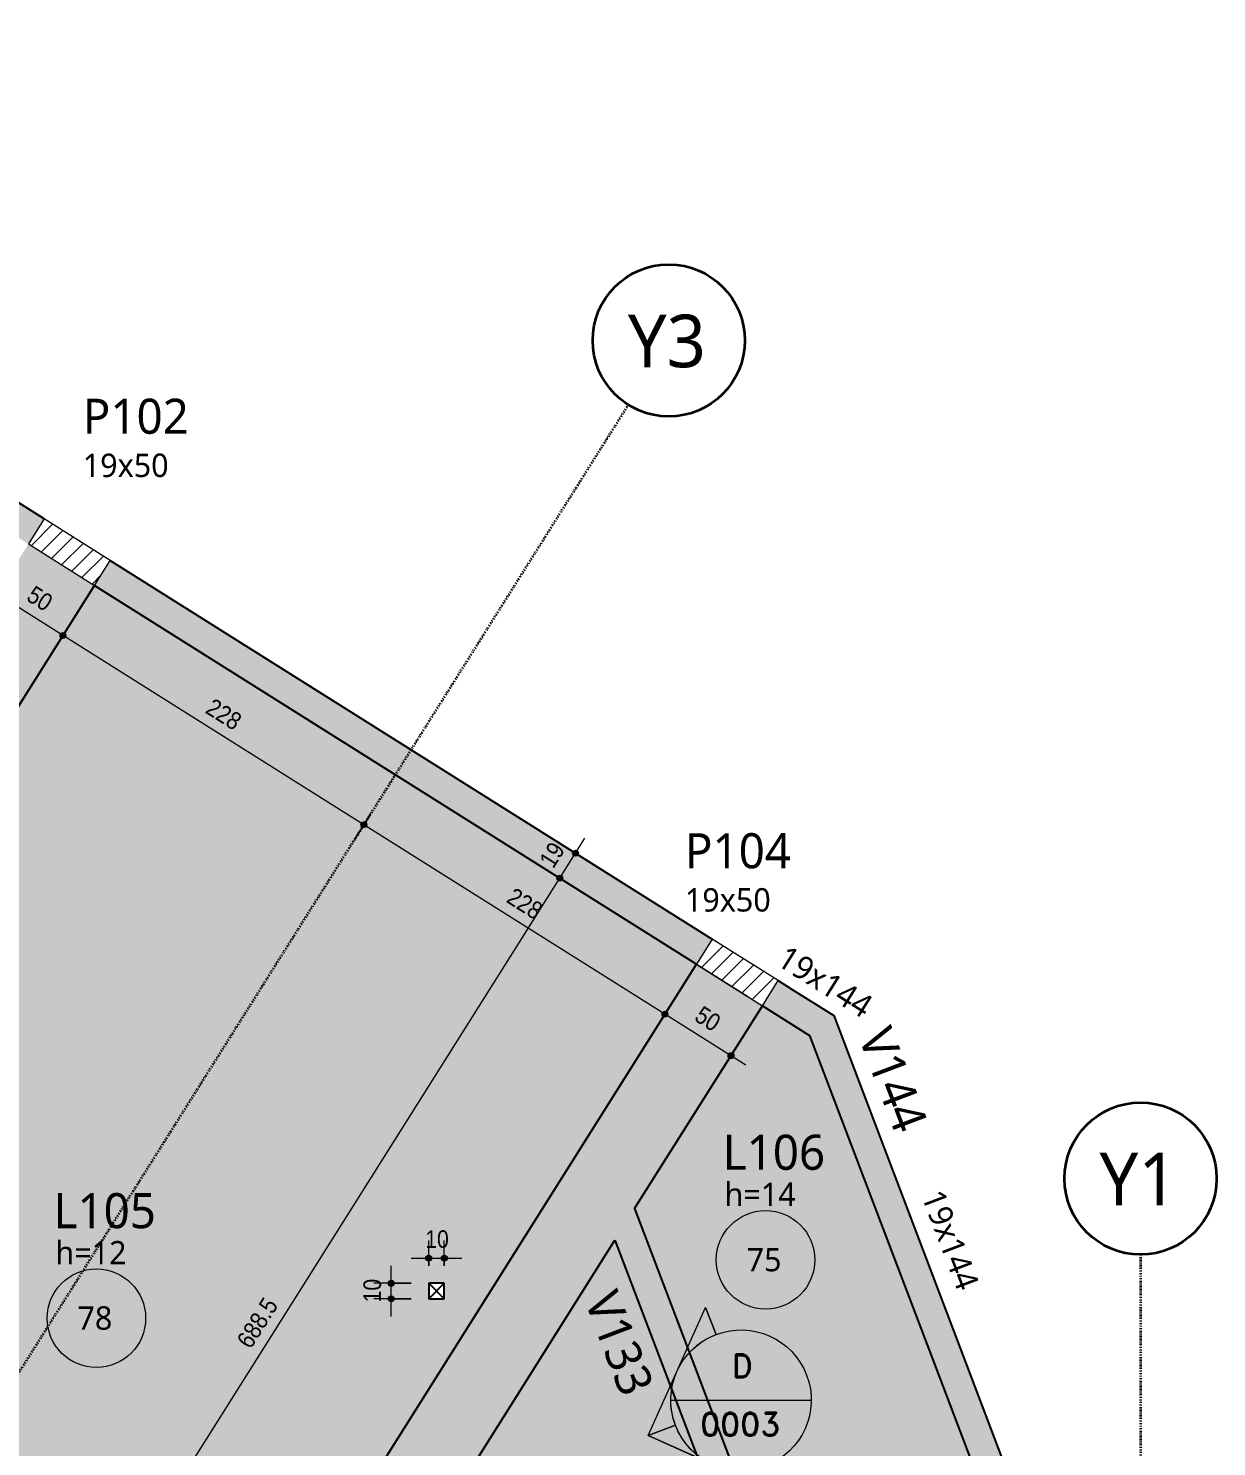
# Model space of a CAD drawing. Extents: x -2131 to 52870, y -3196 to 88043.
# Drawn here: x 42868 to 43630, y 3048 to 3958 of the extents above; entities that cross this region are included whole.
import ezdxf

# ---------------------------------------------------------------- set-up
doc = ezdxf.new("R2010")
doc.units = 0
doc.linetypes.add('Dash dot', pattern=[1.5875, 0.635, -0.47625, 0, -0.47625])
for name, color, linetype, lineweight in [('A-ANNO-DIMS', 7, 'Continuous', 9), ('A-ANNO-DIMS-75', 7, 'Continuous', 9), ('A-DETL-GENF', 7, 'Continuous', 18), ('A-DETL-THIN', 7, 'Continuous', 25), ('A-FLOR', 7, 'Continuous', 25), ('A-FLOR-IDEN', 7, 'Continuous', 9), ('G-ANNO-SYMB', 7, 'Continuous', 9), ('S-BEAM', 7, 'Continuous', 25), ('S-BEAM-IDEN', 7, 'Continuous', 9), ('S-COLS-IDEN', 7, 'Continuous', 9), ('S-GRID', 7, 'Continuous', 9), ('S-GRID-IDEN', 7, 'Continuous', 9)]:
    doc.layers.add(name, color=color, linetype=linetype, lineweight=lineweight)
doc.layers.add('A-DETL', color=7, linetype='Continuous', lineweight=18, true_color=0x00a600)
doc.styles.add('Fira Sans_3', font='', dxfattribs={"width": 0.9, "height": 11.25})
doc.styles.add('Gadugi', font='gadugi.ttf', dxfattribs={"height": 15})
doc.styles.add('Gadugi_6', font='gadugi.ttf', dxfattribs={"height": 22.5})
doc.styles.add('Gadugi_9', font='gadugi.ttf', dxfattribs={"height": 33.75})
doc.styles.add('RomanD', font='romand__.ttf', dxfattribs={"height": 15})
doc.styles.get('Fira Sans_3').set_extended_font_data('Fira Sans')
doc.dimstyles.new('PED_1_5mm_ESQ_3', dxfattribs={"dimscale": 30.48, "dimtxt": 15.344768, "dimasz": 0.492126, "dimexe": 0.369094, "dimexo": 0.369094, "dimgap": 0.073819, "dimtad": 1, "dimdec": 1, "dimrnd": 0.5, "dimdsep": 46, "dimtxsty": 'Fira Sans_3', "dimblk1": 'DOTSMALL', "dimblk2": 'DOTSMALL', "dimsah": 1, "dimcen": 0.09, "dimdle": 0.369094, "dimazin": 0, "dimtfac": 1, "dimtdec": 4, "dimtix": 1, "dimtmove": 0, "dimatfit": 3, "dimfxl": 1, "dimtvp": 1, "dimtolj": 1, "dimtzin": 0, "dimarcsym": 2})
pattern_1 = [(45, (44240.043, 0), (-5.303301, 5.303301), [])]

# ---------------------------------------------------------------- blocks, each defined once
blk = doc.blocks.new('Corte - M_Cabeça do corte - Preenchida-2060824-PL C 001 - FORMA DO TÉRREO')
at = {"layer": 'G-ANNO-SYMB'}
h = blk.add_hatch(color=256, dxfattribs=at)
edge = h.paths.add_edge_path(flags=0)
edge.add_line((-0.6, 0.849), (-0.6, 0.6))
edge.add_arc((-0.6, 0), 0.6, 90, 135)
edge.add_line((-1.024, 0.424), (-0.6, 0.849))
h = blk.add_hatch(color=256, dxfattribs=at)
edge = h.paths.add_edge_path(flags=0)
edge.add_line((-0.6, 0.849), (-0.176, 0.424))
edge.add_arc((-0.6, 0), 0.6, 45, 90)
edge.add_line((-0.6, 0.6), (-0.6, 0.849))
h = blk.add_hatch(color=256, dxfattribs=at)
edge = h.paths.add_edge_path(flags=0)
edge.add_line((-1.449, 0), (-1.024, 0.424))
edge.add_arc((-0.6, 0), 0.6, 135, 180)
edge.add_line((-1.2, 0), (-1.449, 0))
h = blk.add_hatch(color=256, dxfattribs=at)
edge = h.paths.add_edge_path(flags=0)
edge.add_line((0.249, 0), (0, 0))
edge.add_arc((-0.6, 0), 0.6, 360, 405)
edge.add_line((-0.176, 0.424), (0.249, 0))
for p, q in [((-0.6, 0.849), (-1.449, 0)), ((-0.6, 0.849), (-1.024, 0.424)), ((-0.6, 0.849), (0.249, 0)), ((-0.6, 0.6), (-0.6, 0.849)), ((-0.6, 0.849), (-0.6, 0.6)), ((-0.176, 0.424), (-0.6, 0.849)), ((-1.024, 0.424), (-1.449, 0)), ((0.249, 0), (-0.176, 0.424)), ((-1.449, 0), (-1.2, 0)), ((0, 0), (0.249, 0)), ((-1.2, 0), (-1.449, 0)), ((0, 0), (0.249, 0))]:
    blk.add_line(p, q, dxfattribs=at)
for start, end in [(360, 180), (90, 135), (45, 90), (135, 180), (360, 45), (180, 360)]:
    blk.add_arc((-0.6, 0), 0.6, start, end, dxfattribs=at)
blk = doc.blocks.new('PED_TAG_LAJE_R03 - TÍTULO_ESPESSURA_REBAIXO-2582888-PL C 001 - FORMA DO TÉRREO')
at = {"layer": 'A-FLOR-IDEN'}
blk.add_circle((-0.108, -0.761), 0.421, dxfattribs=at)
blk = doc.blocks.new('Eixo - Y3-2173032-PL C 001 - FORMA DO TÉRREO')
at = {"layer": 'S-GRID-IDEN', "color": 253, "lineweight": 35, "true_color": 0xb3a2c7}
blk.add_circle((0, 0), 0.65, dxfattribs=at)
blk = doc.blocks.new('Eixo - Y1-2173029-PL C 001 - FORMA DO TÉRREO')
at = {"layer": 'S-GRID-IDEN', "color": 6, "lineweight": 35, "true_color": 0xff00ff}
blk.add_circle((0, 0), 0.65, dxfattribs=at)
blk = doc.blocks.new('DIMBLOCK292-PL C 001 - FORMA DO TÉRREO')
at = {"layer": 'A-ANNO-DIMS-75', "transparency": 16777216}
h = blk.add_hatch(color=256, dxfattribs=at)
edge = h.paths.add_edge_path(flags=0)
edge.add_arc((43208.98, 3412.6), 1.88, 0, 360)
h = blk.add_hatch(color=256, dxfattribs=at)
edge = h.paths.add_edge_path(flags=0)
edge.add_arc((42842.14, 2829.73), 1.88, 0, 360)
for p, q in [((42842.14, 2829.73), (43208.98, 3412.6)), ((43329.33, 3336.86), (43199.46, 3418.6)), ((43208.98, 3412.6), (43329.33, 3336.86)), ((42849.42, 2825.15), (42832.62, 2835.72)), ((42842.14, 2829.73), (42849.42, 2825.15))]:
    blk.add_line(p, q, dxfattribs=at)
for centre in [(43208.98, 3412.6), (42842.14, 2829.73)]:
    blk.add_circle(centre, 1.88, dxfattribs=at)
at = {"layer": 'A-ANNO-DIMS-75', "color": 0, "transparency": 16777216, "insert": (43001.36, 3116.18), "char_height": 11.25, "width": 41.0768, "attachment_point": 1, "rotation": 57.81471, "line_spacing_factor": 1.049215, "style": 'Fira Sans_3'}
blk.add_mtext('688.5', dxfattribs=at)
blk = doc.blocks.new('_DotSmall')
at = {"color": 0, "linetype": 'ByBlock', "const_width": 0.5}
blk.add_lwpolyline([(-0.0625, 0, 1), (0.0625, 0, 1)], format="xyb", close=True, dxfattribs=at)
blk = doc.blocks.new('DIMBLOCK293-PL C 001 - FORMA DO TÉRREO')
at = {"layer": 'A-ANNO-DIMS-75', "transparency": 16777216}
h = blk.add_hatch(color=256, dxfattribs=at)
edge = h.paths.add_edge_path(flags=0)
edge.add_arc((43219.1, 3428.68), 1.87, 0, 360)
h = blk.add_hatch(color=256, dxfattribs=at)
edge = h.paths.add_edge_path(flags=0)
edge.add_arc((43208.98, 3412.6), 1.88, 0, 360)
for p, q in [((43208.98, 3412.6), (43225.1, 3438.21)), ((43226.38, 3424.1), (43209.58, 3434.68)), ((43219.1, 3428.68), (43226.38, 3424.1)), ((43329.33, 3336.86), (43199.46, 3418.6)), ((43208.98, 3412.6), (43329.33, 3336.86))]:
    blk.add_line(p, q, dxfattribs=at)
for centre, radius in [((43219.1, 3428.68), 1.87), ((43208.98, 3412.6), 1.88)]:
    blk.add_circle(centre, radius, dxfattribs=at)
at = {"layer": 'A-ANNO-DIMS-75', "color": 0, "transparency": 16777216, "insert": (43195.24, 3424.23), "char_height": 11.25, "width": 16.7612, "attachment_point": 1, "rotation": 57.81471, "line_spacing_factor": 1.049215, "style": 'Fira Sans_3'}
blk.add_mtext('19', dxfattribs=at)
blk = doc.blocks.new('DIMBLOCK294-PL C 001 - FORMA DO TÉRREO')
at = {"layer": 'A-ANNO-DIMS-75', "transparency": 16777216}
h = blk.add_hatch(color=256, dxfattribs=at)
edge = h.paths.add_edge_path(flags=0)
edge.add_arc((43124.97, 3169.01), 1.88, 0, 360)
h = blk.add_hatch(color=256, dxfattribs=at)
edge = h.paths.add_edge_path(flags=0)
edge.add_arc((43134.97, 3169.01), 1.88, 0, 360)
for p, q in [((43124.97, 3164.1), (43124.97, 3180.26)), ((43134.97, 3164.1), (43134.97, 3180.26)), ((43113.72, 3169.01), (43146.22, 3169.01)), ((43124.97, 3169.01), (43124.97, 3164.1)), ((43134.97, 3169.01), (43134.97, 3164.1))]:
    blk.add_line(p, q, dxfattribs=at)
for centre in [(43124.97, 3169.01), (43134.97, 3169.01)]:
    blk.add_circle(centre, 1.88, dxfattribs=at)
at = {"layer": 'A-ANNO-DIMS-75', "color": 0, "transparency": 16777216, "insert": (43122.79, 3186.84), "char_height": 11.25, "width": 17.2334, "attachment_point": 1, "line_spacing_factor": 1.049215, "style": 'Fira Sans_3'}
blk.add_mtext('10', dxfattribs=at)
blk = doc.blocks.new('DIMBLOCK295-PL C 001 - FORMA DO TÉRREO')
at = {"layer": 'A-ANNO-DIMS-75', "transparency": 16777216}
h = blk.add_hatch(color=256, dxfattribs=at)
edge = h.paths.add_edge_path(flags=0)
edge.add_arc((43100.99, 3152.85), 1.88, 0, 360)
h = blk.add_hatch(color=256, dxfattribs=at)
edge = h.paths.add_edge_path(flags=0)
edge.add_arc((43100.99, 3142.85), 1.88, 0, 360)
for p, q in [((43100.99, 3131.6), (43100.99, 3164.1)), ((43113.72, 3152.85), (43089.74, 3152.85)), ((43100.99, 3152.85), (43113.72, 3152.85)), ((43113.72, 3142.85), (43089.74, 3142.85)), ((43100.99, 3142.85), (43113.72, 3142.85))]:
    blk.add_line(p, q, dxfattribs=at)
for centre in [(43100.99, 3152.85), (43100.99, 3142.85)]:
    blk.add_circle(centre, 1.88, dxfattribs=at)
at = {"layer": 'A-ANNO-DIMS-75', "color": 0, "transparency": 16777216, "insert": (43083.16, 3140.67), "char_height": 11.25, "width": 17.2334, "attachment_point": 1, "rotation": 90, "line_spacing_factor": 1.049215, "style": 'Fira Sans_3'}
blk.add_mtext('10', dxfattribs=at)
blk = doc.blocks.new('DIMBLOCK307-PL C 001 - FORMA DO TÉRREO')
at = {"layer": 'A-ANNO-DIMS-75', "transparency": 16777216}
h = blk.add_hatch(color=256, dxfattribs=at)
edge = h.paths.add_edge_path(flags=0)
edge.add_arc((42848.26, 3594.92), 1.88, 0, 360)
h = blk.add_hatch(color=256, dxfattribs=at)
edge = h.paths.add_edge_path(flags=0)
edge.add_arc((42890.57, 3568.28), 1.87, 0, 360)
for p, q in [((42852.84, 3602.19), (42842.26, 3585.4)), ((42848.26, 3594.92), (42852.84, 3602.19)), ((42900.09, 3562.29), (42848.26, 3594.92)), ((42904.74, 3590.79), (42884.58, 3558.76)), ((42890.57, 3568.28), (42904.74, 3590.79))]:
    blk.add_line(p, q, dxfattribs=at)
for centre, radius in [((42848.26, 3594.92), 1.88), ((42890.57, 3568.28), 1.87)]:
    blk.add_circle(centre, radius, dxfattribs=at)
at = {"layer": 'A-ANNO-DIMS-75', "color": 0, "transparency": 16777216, "insert": (42872.42, 3600.78), "char_height": 11.25, "width": 18.4137, "attachment_point": 1, "rotation": 327.81471, "line_spacing_factor": 1.049215, "style": 'Fira Sans_3'}
blk.add_mtext('50', dxfattribs=at)
blk = doc.blocks.new('DIMBLOCK309-PL C 001 - FORMA DO TÉRREO')
at = {"layer": 'A-ANNO-DIMS-75', "transparency": 16777216}
h = blk.add_hatch(color=256, dxfattribs=at)
edge = h.paths.add_edge_path(flags=0)
edge.add_arc((43276.38, 3325.47), 1.88, 0, 360)
h = blk.add_hatch(color=256, dxfattribs=at)
edge = h.paths.add_edge_path(flags=0)
edge.add_arc((43318.7, 3298.83), 1.87, 0, 360)
for p, q in [((43280.96, 3332.74), (43270.39, 3315.95)), ((43276.38, 3325.47), (43280.96, 3332.74)), ((43328.22, 3292.84), (43276.38, 3325.47)), ((43323.28, 3306.11), (43312.7, 3289.31)), ((43318.7, 3298.83), (43323.28, 3306.11))]:
    blk.add_line(p, q, dxfattribs=at)
for centre, radius in [((43276.38, 3325.47), 1.88), ((43318.7, 3298.83), 1.87)]:
    blk.add_circle(centre, radius, dxfattribs=at)
at = {"layer": 'A-ANNO-DIMS-75', "color": 0, "transparency": 16777216, "insert": (43300.54, 3331.33), "char_height": 11.25, "width": 18.4137, "attachment_point": 1, "rotation": 327.81471, "line_spacing_factor": 1.049215, "style": 'Fira Sans_3'}
blk.add_mtext('50', dxfattribs=at)
blk = doc.blocks.new('DIMBLOCK310-PL C 001 - FORMA DO TÉRREO')
at = {"layer": 'A-ANNO-DIMS-75', "transparency": 16777216}
h = blk.add_hatch(color=256, dxfattribs=at)
edge = h.paths.add_edge_path(flags=0)
edge.add_arc((43083.37, 3446.94), 1.87, 0, 360)
h = blk.add_hatch(color=256, dxfattribs=at)
edge = h.paths.add_edge_path(flags=0)
edge.add_arc((43276.38, 3325.47), 1.88, 0, 360)
for p, q in [((43087.95, 3454.22), (43077.38, 3437.42)), ((43083.37, 3446.94), (43087.95, 3454.22)), ((43276.38, 3325.47), (43083.37, 3446.94)), ((43280.96, 3332.74), (43270.39, 3315.95)), ((43276.38, 3325.47), (43280.96, 3332.74))]:
    blk.add_line(p, q, dxfattribs=at)
for centre, radius in [((43083.37, 3446.94), 1.87), ((43276.38, 3325.47), 1.88)]:
    blk.add_circle(centre, radius, dxfattribs=at)
at = {"layer": 'A-ANNO-DIMS-75', "color": 0, "transparency": 16777216, "insert": (43180.05, 3407.16), "char_height": 11.25, "width": 26.4402, "attachment_point": 1, "rotation": 327.81471, "line_spacing_factor": 1.049215, "style": 'Fira Sans_3'}
blk.add_mtext('228', dxfattribs=at)
blk = doc.blocks.new('DIMBLOCK311-PL C 001 - FORMA DO TÉRREO')
at = {"layer": 'A-ANNO-DIMS-75', "transparency": 16777216}
h = blk.add_hatch(color=256, dxfattribs=at)
edge = h.paths.add_edge_path(flags=0)
edge.add_arc((42890.57, 3568.28), 1.88, 0, 360)
h = blk.add_hatch(color=256, dxfattribs=at)
edge = h.paths.add_edge_path(flags=0)
edge.add_arc((43083.37, 3446.94), 1.87, 0, 360)
for p, q in [((42904.74, 3590.79), (42884.58, 3558.76)), ((42890.57, 3568.28), (42904.74, 3590.79)), ((43083.37, 3446.94), (42881.05, 3574.28)), ((43087.95, 3454.22), (43077.38, 3437.42)), ((43083.37, 3446.94), (43087.95, 3454.22))]:
    blk.add_line(p, q, dxfattribs=at)
for centre, radius in [((42890.57, 3568.28), 1.88), ((43083.37, 3446.94), 1.87)]:
    blk.add_circle(centre, radius, dxfattribs=at)
at = {"layer": 'A-ANNO-DIMS-75', "color": 0, "transparency": 16777216, "insert": (42987.15, 3528.57), "char_height": 11.25, "width": 26.4402, "attachment_point": 1, "rotation": 327.81471, "line_spacing_factor": 1.049215, "style": 'Fira Sans_3'}
blk.add_mtext('228', dxfattribs=at)

msp = doc.modelspace()

# ---------------------------------------------------------------- hatches: boundary and pattern name
at = {"layer": 'A-DETL-GENF', "true_color": 0x808080}
h = msp.add_hatch(dxfattribs=at)
h.set_pattern_fill('FP_5', color=8, style=0, pattern_type=2)
h.set_pattern_definition(pattern_1)
h.paths.add_polyline_path([(42910.733, 3600.316), (42920.854, 3616.396), (42878.537, 3643.029), (42868.417, 3626.949), (42910.514, 3600.454)], flags=0)
h = msp.add_hatch(dxfattribs=at)
h.set_pattern_fill('FP_5', color=8, style=0, pattern_type=2)
h.set_pattern_definition(pattern_1)
h.paths.add_polyline_path([(43338.856, 3330.866), (43348.977, 3346.947), (43306.66, 3373.579), (43296.54, 3357.499), (43306.66, 3351.13)], flags=0)
at = {"layer": 'A-FLOR', "true_color": 0xfcd5b4}
h = msp.add_hatch(color=254, dxfattribs=at)
h.paths.add_polyline_path([(42929.694, 2774.626), (43296.54, 3357.499), (42910.733, 3600.316), (42837.759, 3484.369), (42837.54, 3484.507), (42543.672, 3017.586), (42929.694, 2774.626)], flags=0)
h.paths.add_polyline_path([(43134.971, 3142.854), (43124.971, 3142.854), (43124.971, 3152.854), (43134.971, 3152.854), (43134.971, 3143.224)], flags=0)
h.paths.add_polyline_path([(42829.63, 3437.257), (42819.63, 3437.257), (42819.63, 3447.257), (42829.63, 3447.257)], flags=0)
for points in [[(43349.055, 2958.893), (43484.449, 3007.765), (43369.077, 3311.846), (43338.856, 3330.866), (43256.957, 3200.739), (43348.938, 2959.2)], [(43335.83, 2519.022), (43335.83, 2519.022), (43435.766, 2677.807), (43244.29, 3180.613), (42972.011, 2747.993), (43335.83, 2519.022)]]:
    msp.add_hatch(color=254, dxfattribs=at).paths.add_polyline_path(points, flags=0)
at = {"layer": 'S-BEAM', "true_color": 0xfcd5b4}
h = msp.add_hatch(color=254, dxfattribs=at)
h.paths.add_polyline_path([(42868.417, 3626.949), (42878.537, 3643.029), (42513.457, 3872.802), (42503.336, 3856.722), (42842.867, 3643.029)], flags=0)
h.paths.add_polyline_path([(42487.256, 3866.842), (42497.376, 3882.923), (42378.736, 3957.592), (42368.615, 3941.512), (42477.786, 3872.802)], flags=0)
for points in [[(42837.759, 3484.369), (42910.733, 3600.316), (42868.417, 3626.949), (42795.443, 3511.002), (42837.54, 3484.507)], [(43296.54, 3357.499), (43306.66, 3373.579), (42920.854, 3616.396), (42910.733, 3600.316), (43270.99, 3373.579)], [(42972.01, 2747.993), (42988.772, 2774.626), (43338.856, 3330.866), (43296.54, 3357.499), (42929.694, 2774.626), (42961.89, 2754.362)], [(43369.077, 3311.846), (43357.887, 3341.339), (43348.977, 3346.947), (43338.856, 3330.866), (43348.977, 3324.497)], [(43451.821, 3093.763), (43469.586, 3100.503), (43384.584, 3324.536), (43357.887, 3341.339), (43449.264, 3100.503)], [(43331.182, 2952.438), (43348.938, 2959.2), (43256.957, 3200.739), (43244.29, 3180.613), (43328.724, 2958.893)], [(43536.82, 2869.731), (43554.56, 2876.536), (43469.586, 3100.503), (43451.821, 3093.763), (43534.263, 2876.47)]]:
    msp.add_hatch(color=254, dxfattribs=at).paths.add_polyline_path(points, flags=0)

# ---------------------------------------------------------------- linework, layer by layer
at = {"layer": 'A-DETL', "color": 7}
for p, q in [((42878.537, 3643.029), (42868.417, 3626.949)), ((42920.854, 3616.396), (42878.537, 3643.029)), ((42868.417, 3626.949), (42910.733, 3600.316)), ((42910.733, 3600.316), (42920.854, 3616.396)), ((43306.66, 3373.579), (43296.54, 3357.499)), ((43348.977, 3346.947), (43306.66, 3373.579)), ((43296.54, 3357.499), (43338.856, 3330.866)), ((43338.856, 3330.866), (43348.977, 3346.947))]:
    msp.add_line(p, q, dxfattribs=at)
at = {"layer": 'A-DETL-THIN'}
for p, q in [((43124.971, 3152.854), (43134.971, 3142.854)), ((43124.971, 3142.854), (43134.971, 3152.854))]:
    msp.add_line(p, q, dxfattribs=at)
at = {"layer": 'A-FLOR'}
for p, q in [((43134.971, 3152.854), (43124.971, 3152.854)), ((43124.971, 3152.854), (43124.971, 3142.854)), ((43134.971, 3142.854), (43134.971, 3152.854)), ((43124.971, 3142.854), (43134.971, 3142.854))]:
    msp.add_line(p, q, dxfattribs=at)
at = {"layer": 'G-ANNO-SYMB'}
msp.add_line((43280.14, 3077.938), (43370.14, 3077.938), dxfattribs=at)
at = {"layer": 'S-BEAM'}
for p, q in [((42878.537, 3643.029), (42513.457, 3872.802)), ((42920.854, 3616.396), (43306.66, 3373.579)), ((42837.759, 3484.369), (42910.733, 3600.316)), ((42910.733, 3600.316), (43296.54, 3357.499)), ((42929.694, 2774.626), (43296.54, 3357.499)), ((43348.977, 3346.947), (43357.887, 3341.339)), ((43357.887, 3341.339), (43384.584, 3324.536)), ((43256.957, 3200.739), (43338.856, 3330.866)), ((43338.856, 3330.866), (43369.077, 3311.846)), ((43384.584, 3324.536), (43469.586, 3100.503)), ((43369.077, 3311.846), (43451.821, 3093.763)), ((43256.957, 3200.739), (43348.938, 2959.2)), ((42972.01, 2747.993), (43244.29, 3180.613)), ((43244.29, 3180.613), (43331.182, 2952.438)), ((43451.821, 3093.763), (43536.82, 2869.732)), ((43469.586, 3100.503), (43554.585, 2876.47))]:
    msp.add_line(p, q, dxfattribs=at)
at = {"layer": 'S-GRID', "color": 253, "linetype": 'Dash dot', "lineweight": 35, "true_color": 0xb3a2c7}
msp.add_line((43252.848, 3716.214), (41723.569, 1286.376), dxfattribs=at)
at = {"layer": 'S-GRID', "color": 6, "linetype": 'Dash dot', "lineweight": 35, "true_color": 0xff00ff}
msp.add_line((43581.183, 3171.262), (43581.183, -1018.232), dxfattribs=at)

# ---------------------------------------------------------------- block references
at = {"layer": 'A-FLOR-IDEN', "xscale": 74.99999999999996, "yscale": 74.99999999999996, "zscale": 74.99999999999996}
for p in [(43348.958, 3224.992), (42920.106, 3187.54)]:
    msp.add_blockref('PED_TAG_LAJE_R03 - TÍTULO_ESPESSURA_REBAIXO-2582888-PL C 001 - FORMA DO TÉRREO', p, dxfattribs=at)
at = {"layer": 'G-ANNO-SYMB', "extrusion": (0, 0, -1), "xscale": 74.99999999999996, "yscale": 74.99999999999996, "zscale": 74.99999999999996, "rotation": 249.1183772791636}
msp.add_blockref('Corte - M_Cabeça do corte - Preenchida-2060824-PL C 001 - FORMA DO TÉRREO', (-43341.18, 3035.894), dxfattribs=at)
at = {"layer": 'S-GRID-IDEN', "color": 253, "true_color": 0xb3a2c7, "xscale": 74.99999999999996, "yscale": 74.99999999999996, "zscale": 74.99999999999996, "rotation": 147.8147117607286}
msp.add_blockref('Eixo - Y3-2173032-PL C 001 - FORMA DO TÉRREO', (43278.815, 3757.473), dxfattribs=at)
at = {"layer": 'S-GRID-IDEN', "color": 6, "true_color": 0xff00ff, "xscale": 74.99999999999996, "yscale": 74.99999999999996, "zscale": 74.99999999999996, "rotation": 180}
msp.add_blockref('Eixo - Y1-2173029-PL C 001 - FORMA DO TÉRREO', (43581.183, 3220.012), dxfattribs=at)

# ---------------------------------------------------------------- texts
at = {"layer": 'A-FLOR-IDEN', "attachment_point": 1}
for s, insert, char_height, width, style in [('L106', (43313.391, 3248.141), 22.5, 81.17086, 'Gadugi_6'), ('L105', (42884.539, 3210.69), 22.5, 81.17086, 'Gadugi_6'), ('h=14', (43314.563, 3217.428), 15, 59.5253, 'Gadugi'), ('h=12', (42885.71, 3179.976), 15, 59.5253, 'Gadugi'), ('75', (43328.725, 3175.563), 15, 27.65822, 'Gadugi'), ('78', (42899.872, 3138.111), 15, 27.65822, 'Gadugi')]:
    msp.add_mtext(s, dxfattribs=dict(at, insert=insert, char_height=char_height, width=width, style=style))
at = {"layer": 'G-ANNO-SYMB', "char_height": 15, "attachment_point": 1, "style": 'RomanD'}
for s, insert, width in [('D', (43319.308, 3107.372), 18.03797), ('0003', (43298.945, 3069.955), 67.34175)]:
    msp.add_mtext(s, dxfattribs=dict(at, insert=insert, width=width))
at = {"layer": 'S-BEAM-IDEN', "attachment_point": 1}
for s, insert, char_height, width, rotation, style in [('19x144', (43354.981, 3370.351), 15, 81.17086, 327.814712, 'Gadugi'), ('V144', (43421.091, 3319.268), 22.5, 87.18352, 290.777608, 'Gadugi_6'), ('19x144', (43454.574, 3214.377), 15, 81.17086, 290.777608, 'Gadugi'), ('V133', (43245.614, 3150.226), 22.5, 87.18352, 290.847535, 'Gadugi_6')]:
    msp.add_mtext(s, dxfattribs=dict(at, insert=insert, char_height=char_height, width=width, rotation=rotation, style=style))
at = {"layer": 'S-COLS-IDEN', "attachment_point": 1}
for s, insert, char_height, width, style in [('P102', (42903.251, 3720.12), 22.5, 84.77845, 'Gadugi_6'), ('19x50', (42903.251, 3684.885), 15, 67.34175, 'Gadugi'), ('P104', (43289.156, 3441.487), 22.5, 84.77845, 'Gadugi_6'), ('19x50', (43289.156, 3406.252), 15, 67.34175, 'Gadugi')]:
    msp.add_mtext(s, dxfattribs=dict(at, insert=insert, char_height=char_height, width=width, style=style))
at = {"layer": 'S-GRID-IDEN', "color": 253, "true_color": 0xb3a2c7, "insert": (43252.639, 3774.008), "char_height": 33.75, "width": 63.13289, "attachment_point": 1, "style": 'Gadugi_9'}
msp.add_mtext('Y3', dxfattribs=at)
at = {"layer": 'S-GRID-IDEN', "color": 6, "true_color": 0xff00ff, "insert": (43554.905, 3236.582), "char_height": 33.75, "width": 63.13289, "attachment_point": 1, "style": 'Gadugi_9'}
msp.add_mtext('Y1', dxfattribs=at)

# ---------------------------------------------------------------- dimensions: what is measured, and where the dimension line sits
at = {"layer": 'A-ANNO-DIMS'}
for base, p1, p2, angle, override, picture, middle in [((42848.257, 3594.917), (42910.733, 3600.316), (42846.844, 3592.673), 327.814715, {"dimpost": '<>', "dimfxl": 64.344371}, 'DIMBLOCK307-PL C 001 - FORMA DO TÉRREO', (42873.662, 3588.349)), ((42890.573, 3568.284), (43081.962, 3444.696), (42910.733, 3600.316), 327.814714, {"dimpost": '<>', "dimfxl": 231.379773}, 'DIMBLOCK311-PL C 001 - FORMA DO TÉRREO', (42991.221, 3514.36)), ((43083.374, 3446.9405), (43274.9673, 3323.2234), (43081.9616, 3444.6964), 327.814714, {"dimpost": '<>', "dimfxl": 228.050157}, 'DIMBLOCK310-PL C 001 - FORMA DO TÉRREO', (43184.1237, 3392.9518)), ((43219.105, 3428.685), (43338.856, 3330.866), (43216.86, 3430.097), 57.814712, {"dimpost": '<>', "dimfxl": 157.256823}, 'DIMBLOCK293-PL C 001 - FORMA DO TÉRREO', (43207.227, 3424.935)), ((43208.984, 3412.604), (42839.902, 2831.141), (43338.856, 3330.866), 57.814712, {"dimpost": '<>', "dimfxl": 706.173754}, 'DIMBLOCK292-PL C 001 - FORMA DO TÉRREO', (43018.814, 3125.415)), ((43276.38, 3325.468), (43317.284, 3296.59), (43274.967, 3323.223), 327.814714, {"dimpost": '<>', "dimfxl": 50}, 'DIMBLOCK309-PL C 001 - FORMA DO TÉRREO', (43301.785, 3318.899)), ((43100.99, 3152.854), (43124.971, 3142.854), (43124.971, 3152.854), 90, {"dimpost": '<>', "dimfxl": 10}, 'DIMBLOCK295-PL C 001 - FORMA DO TÉRREO', (43093.017, 3147.854))]:
    dim = msp.add_linear_dim(base=base, p1=p1, p2=p2, angle=angle, dimstyle='PED_1_5mm_ESQ_3', override=override, dxfattribs=at)
    dim.commit()
    dim.dimension.update_dxf_attribs({"geometry": picture, "text_midpoint": middle})
dim = msp.add_linear_dim(base=(43134.971, 3169.014), p1=(43124.971, 3152.854), p2=(43134.971, 3152.854), dimstyle='PED_1_5mm_ESQ_3', override={"dimpost": '<>', "dimfxl": 10}, dxfattribs=at)
dim.commit()
dim.dimension.update_dxf_attribs({"geometry": 'DIMBLOCK294-PL C 001 - FORMA DO TÉRREO', "text_midpoint": (43129.971, 3176.987)})

doc.saveas('drawing.dxf')
